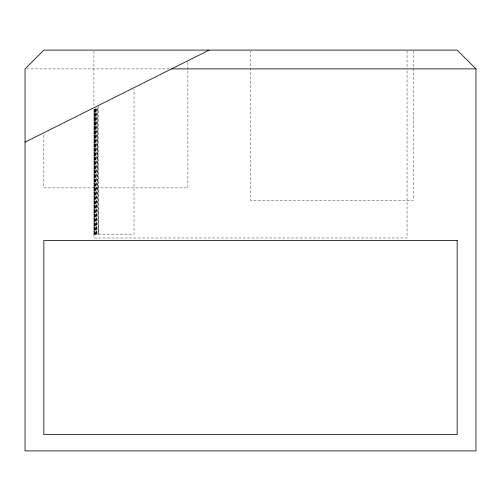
<?xml version="1.0" encoding="UTF-8"?>
<svg xmlns="http://www.w3.org/2000/svg" width="501" height="501" viewBox="0 0 501 501"><rect width="100%" height="100%" fill="white"/><g stroke="black" fill="none" stroke-linecap="round" stroke-linejoin="round"><path stroke-width="0.38" stroke-dasharray="2.5 1.88" d="M93.988 234.218L94.031 109.205L93.938 237.975L407.062 237.975L407.062 69.589M94.376 234.218L94.639 108.116L95.033 234.218M95.365 234.218L95.835 107.527L96.43 234.218M96.912 234.218L97.576 107.433M26.616 68.888L169.87 68.888M93.956 234.218L134.036 234.218L134.036 89.203M98.09 234.218L96.662 107.897L96.643 234.218M96.23 234.218L95.177 108.636L95.165 234.218M97.595 107.433L98.359 234.218M94.914 234.218L94.269 109.093L94.263 234.218M413.325 50.877L413.325 200.4L250.5 200.4L250.5 50.877M407.062 50.877L407.062 68.812M187.875 62.281L187.875 187.875L43.837 187.875L43.837 134.293M98.647 106.118L98.647 234.218M93.938 50.877L93.938 105.448"/><path stroke-width="0.75" d="M25.05 142.134L209.117 50.1M171.542 68.888L475.95 68.888L475.95 450.9L25.05 450.9L25.05 68.888L43.837 50.1L457.162 50.1L475.95 68.888M457.162 240.48L43.837 240.48L43.837 434.618L457.162 434.618L457.162 240.48"/></g></svg>
